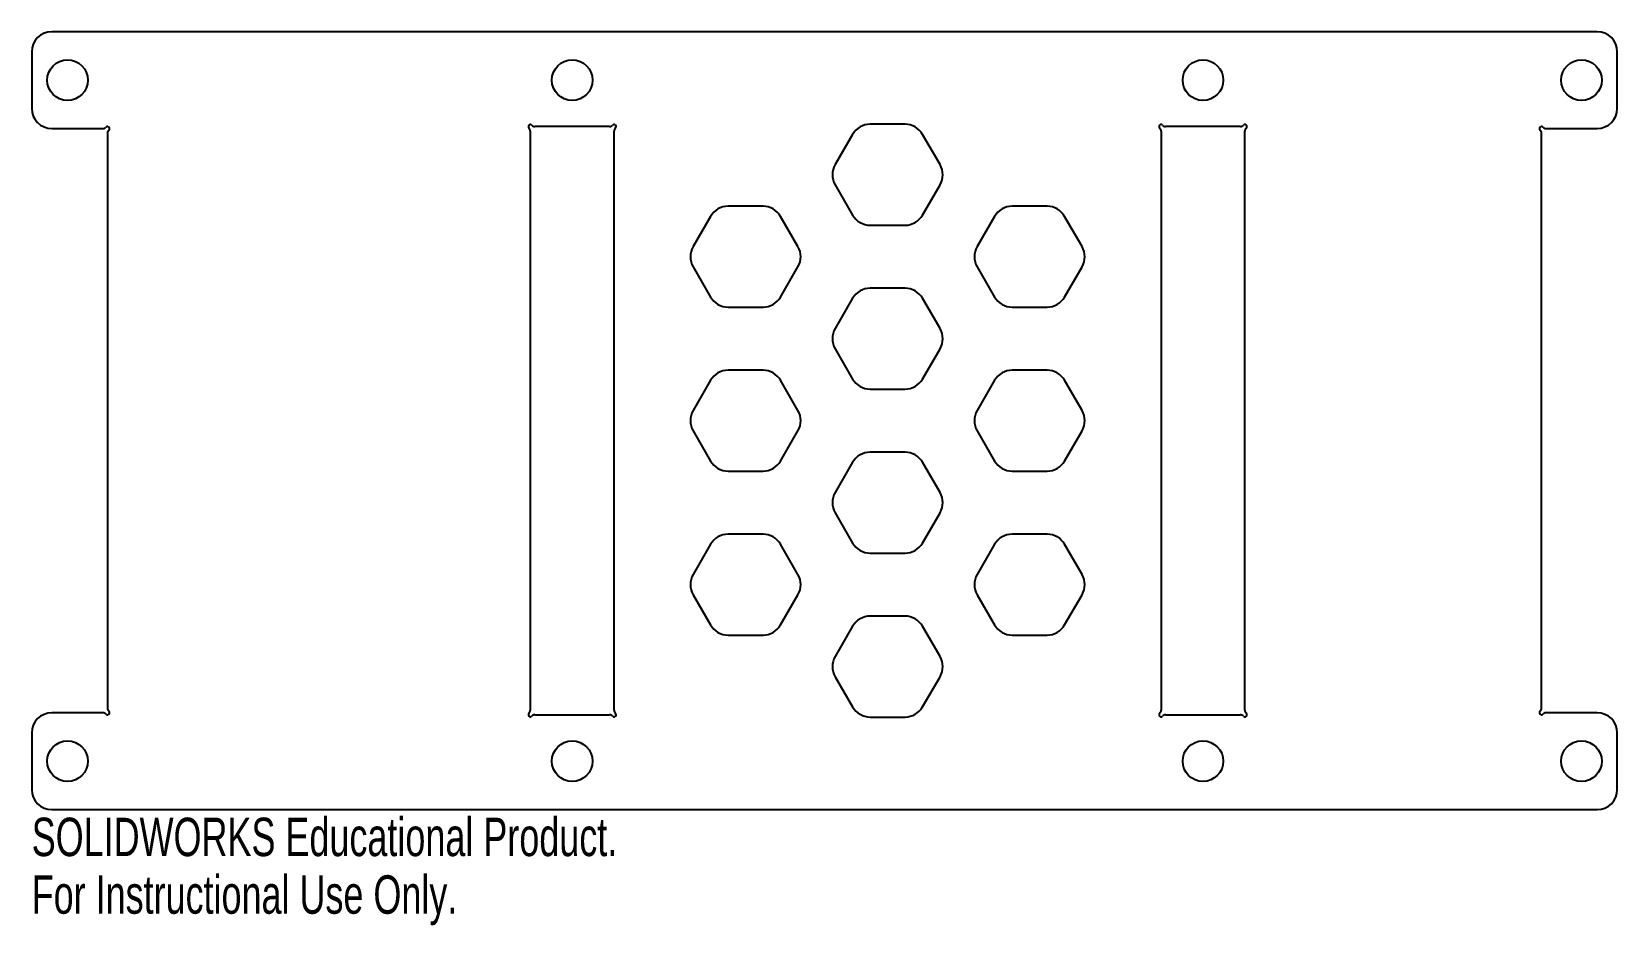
# Model space of a CAD drawing. Header units: inches. Extents: x -3.93 to 3.93, y 2.06 to 6.49.
import ezdxf

# ---------------------------------------------------------------- set-up
doc = ezdxf.new("R2010")
doc.units = ezdxf.units.IN
doc.header["$MEASUREMENT"] = 0
doc.styles.add('SLDTEXTSTYLE0', font='TXT', dxfattribs={"width": 0.7})

msp = doc.modelspace()

# ---------------------------------------------------------------- linework, layer by layer
at = {"color": 7, "linetype": 'Continuous', "lineweight": 25}
for p, q in [((3.8275, 6.49), (-3.8275, 6.49)), ((-3.9275, 6.39), (-3.9275, 6.11)), ((3.9275, 6.11), (3.9275, 6.39)), ((-3.8275, 6.01), (-3.5749, 6.01)), ((-3.5525, 5.9876), (-3.5525, 3.1374)), ((-1.4575, 5.9976), (-1.4575, 3.1274)), ((-1.0649, 6.02), (-1.4351, 6.02)), ((-1.0425, 3.1274), (-1.0425, 5.9976)), ((0.1393, 5.9813), (0.0527, 5.8312)), ((0.3991, 6.0312), (0.2259, 6.0312)), ((0.5723, 5.8312), (0.4857, 5.9813)), ((1.6675, 5.9976), (1.6675, 3.1274)), ((2.0601, 6.02), (1.6899, 6.02)), ((2.0825, 3.1274), (2.0825, 5.9976)), ((3.5525, 3.1374), (3.5525, 5.9876)), ((3.5749, 6.01), (3.8275, 6.01)), ((0.0527, 5.7313), (0.1393, 5.5812)), ((0.4857, 5.5812), (0.5723, 5.7313)), ((-0.3045, 5.625), (-0.4777, 5.625)), ((1.1027, 5.625), (0.9295, 5.625)), ((-0.5644, 5.575), (-0.651, 5.425)), ((-0.1313, 5.425), (-0.2179, 5.575)), ((0.2259, 5.5312), (0.3991, 5.5312)), ((0.8429, 5.575), (0.7563, 5.425)), ((1.276, 5.425), (1.1894, 5.575)), ((-0.651, 5.325), (-0.5644, 5.175)), ((-0.2179, 5.175), (-0.1313, 5.325)), ((0.7563, 5.325), (0.8429, 5.175)), ((1.1894, 5.175), (1.276, 5.325)), ((0.3991, 5.2188), (0.2259, 5.2188)), ((-0.4777, 5.125), (-0.3045, 5.125)), ((0.1393, 5.1688), (0.0527, 5.0187)), ((0.5723, 5.0187), (0.4857, 5.1688)), ((0.9295, 5.125), (1.1027, 5.125)), ((0.0527, 4.9188), (0.1393, 4.7687)), ((0.4857, 4.7687), (0.5723, 4.9188)), ((-0.3045, 4.8125), (-0.4777, 4.8125)), ((1.1027, 4.8125), (0.9295, 4.8125)), ((-0.5644, 4.7625), (-0.651, 4.6125)), ((-0.1313, 4.6125), (-0.2179, 4.7625)), ((0.2259, 4.7188), (0.3991, 4.7188)), ((0.8429, 4.7625), (0.7563, 4.6125)), ((1.276, 4.6125), (1.1894, 4.7625)), ((-0.651, 4.5125), (-0.5644, 4.3625)), ((-0.2179, 4.3625), (-0.1313, 4.5125)), ((0.7563, 4.5125), (0.8429, 4.3625)), ((1.1894, 4.3625), (1.276, 4.5125)), ((0.3991, 4.4062), (0.2259, 4.4062)), ((0.1393, 4.3563), (0.0527, 4.2062)), ((0.5723, 4.2062), (0.4857, 4.3563)), ((-0.4777, 4.3125), (-0.3045, 4.3125)), ((0.9295, 4.3125), (1.1027, 4.3125)), ((0.0527, 4.1063), (0.1393, 3.9562)), ((0.4857, 3.9562), (0.5723, 4.1063)), ((-0.5644, 3.95), (-0.651, 3.8)), ((-0.3045, 4), (-0.4777, 4)), ((-0.1313, 3.8), (-0.2179, 3.95)), ((0.8429, 3.95), (0.7563, 3.8)), ((1.1027, 4), (0.9295, 4)), ((1.276, 3.8), (1.1894, 3.95)), ((0.2259, 3.9062), (0.3991, 3.9062)), ((-0.651, 3.7), (-0.5644, 3.55)), ((-0.2179, 3.55), (-0.1313, 3.7)), ((0.7563, 3.7), (0.8429, 3.55)), ((1.1894, 3.55), (1.276, 3.7)), ((0.1393, 3.5438), (0.0527, 3.3937)), ((0.3991, 3.5938), (0.2259, 3.5938)), ((0.5723, 3.3937), (0.4857, 3.5438)), ((-0.4777, 3.5), (-0.3045, 3.5)), ((0.9295, 3.5), (1.1027, 3.5)), ((0.0527, 3.2938), (0.1393, 3.1437)), ((0.4857, 3.1437), (0.5723, 3.2938)), ((-3.5749, 3.115), (-3.8275, 3.115)), ((-1.4351, 3.105), (-1.0649, 3.105)), ((0.2259, 3.0938), (0.3991, 3.0938)), ((1.6899, 3.105), (2.0601, 3.105)), ((3.8275, 3.115), (3.5749, 3.115)), ((-3.9275, 3.015), (-3.9275, 2.735)), ((3.9275, 2.735), (3.9275, 3.015)), ((-3.8275, 2.635), (3.8275, 2.635))]:
    msp.add_line(p, q, dxfattribs=at)
for centre in [(-3.75, 6.25), (-1.25, 6.25), (1.875, 6.25), (3.75, 6.25), (-3.75, 2.875), (-1.25, 2.875), (1.875, 2.875), (3.75, 2.875)]:
    msp.add_circle(centre, 0.1005, dxfattribs=at)
for centre, radius, start, end in [((-3.8275, 6.39), 0.1, 90, 180), ((3.8275, 6.39), 0.1, 0, 90), ((-3.8275, 6.11), 0.1, 180, 270), ((3.8275, 6.11), 0.1, 270, 0), ((-3.5749, 6.03), 0.02, 270, 318.18969), ((-3.5525, 6.01), 0.01, 311.81031, 138.18969), ((-3.5325, 5.9876), 0.02, 131.81031, 180), ((-1.4575, 6.02), 0.01, 41.81031, 228.18969), ((-1.4775, 5.9976), 0.02, 0, 48.18969), ((-1.4351, 6.04), 0.02, 221.81031, 270), ((-1.0649, 6.04), 0.02, 270, 318.18969), ((-1.0425, 6.02), 0.01, 311.81031, 138.18969), ((-1.0225, 5.9976), 0.02, 131.81031, 180), ((0.2259, 5.9313), 0.1, 90, 150), ((0.3991, 5.9313), 0.1, 30, 90), ((1.6675, 6.02), 0.01, 41.81031, 228.18969), ((1.6475, 5.9976), 0.02, 0, 48.18969), ((1.6899, 6.04), 0.02, 221.81031, 270), ((2.0601, 6.04), 0.02, 270, 318.18969), ((2.0825, 6.02), 0.01, 311.81031, 138.18969), ((2.1025, 5.9976), 0.02, 131.81031, 180), ((3.5525, 6.01), 0.01, 41.81031, 228.18969), ((3.5325, 5.9876), 0.02, 0, 48.18969), ((3.5749, 6.03), 0.02, 221.81031, 270), ((0.1393, 5.7812), 0.1, 150, 210), ((0.4857, 5.7812), 0.1, 330, 30), ((-0.4777, 5.525), 0.1, 90, 150), ((-0.3045, 5.525), 0.1, 30, 90), ((0.2259, 5.6312), 0.1, 210, 270), ((0.3991, 5.6312), 0.1, 270, 330), ((0.9295, 5.525), 0.1, 90, 150), ((1.1027, 5.525), 0.1, 30, 90), ((-0.5644, 5.375), 0.1, 150, 210), ((-0.2179, 5.375), 0.1, 330, 30), ((0.8429, 5.375), 0.1, 150, 210), ((1.1894, 5.375), 0.1, 330, 30), ((0.2259, 5.1188), 0.1, 90, 150), ((0.3991, 5.1188), 0.1, 30, 90), ((-0.4777, 5.225), 0.1, 210, 270), ((-0.3045, 5.225), 0.1, 270, 330), ((0.9295, 5.225), 0.1, 210, 270), ((1.1027, 5.225), 0.1, 270, 330), ((0.1393, 4.9688), 0.1, 150, 210), ((0.4857, 4.9688), 0.1, 330, 30), ((-0.4777, 4.7125), 0.1, 90, 150), ((-0.3045, 4.7125), 0.1, 30, 90), ((0.9295, 4.7125), 0.1, 90, 150), ((1.1027, 4.7125), 0.1, 30, 90), ((0.2259, 4.8187), 0.1, 210, 270), ((0.3991, 4.8187), 0.1, 270, 330), ((-0.5644, 4.5625), 0.1, 150, 210), ((-0.2179, 4.5625), 0.1, 330, 30), ((0.8429, 4.5625), 0.1, 150, 210), ((1.1894, 4.5625), 0.1, 330, 30), ((0.2259, 4.3063), 0.1, 90, 150), ((0.3991, 4.3063), 0.1, 30, 90), ((-0.4777, 4.4125), 0.1, 210, 270), ((-0.3045, 4.4125), 0.1, 270, 330), ((0.9295, 4.4125), 0.1, 210, 270), ((1.1027, 4.4125), 0.1, 270, 330), ((0.1393, 4.1562), 0.1, 150, 210), ((0.4857, 4.1562), 0.1, 330, 30), ((-0.4777, 3.9), 0.1, 90, 150), ((-0.3045, 3.9), 0.1, 30, 90), ((0.2259, 4.0062), 0.1, 210, 270), ((0.3991, 4.0062), 0.1, 270, 330), ((0.9295, 3.9), 0.1, 90, 150), ((1.1027, 3.9), 0.1, 30, 90), ((-0.5644, 3.75), 0.1, 150, 210), ((-0.2179, 3.75), 0.1, 330, 30), ((0.8429, 3.75), 0.1, 150, 210), ((1.1894, 3.75), 0.1, 330, 30), ((-0.4777, 3.6), 0.1, 210, 270), ((-0.3045, 3.6), 0.1, 270, 330), ((0.2259, 3.4937), 0.1, 90, 150), ((0.3991, 3.4937), 0.1, 30, 90), ((0.9295, 3.6), 0.1, 210, 270), ((1.1027, 3.6), 0.1, 270, 330), ((0.1393, 3.3438), 0.1, 150, 210), ((0.4857, 3.3438), 0.1, 330, 30), ((0.2259, 3.1938), 0.1, 210, 270), ((0.3991, 3.1938), 0.1, 270, 330), ((-3.8275, 3.015), 0.1, 90, 180), ((-3.5749, 3.095), 0.02, 41.81031, 90), ((-3.5525, 3.115), 0.01, 221.81031, 48.18969), ((-3.5325, 3.1374), 0.02, 180, 228.18969), ((-1.4575, 3.105), 0.01, 131.81031, 318.18969), ((-1.4775, 3.1274), 0.02, 311.81031, 0), ((-1.4351, 3.085), 0.02, 90, 138.18969), ((-1.0649, 3.085), 0.02, 41.81031, 90), ((-1.0425, 3.105), 0.01, 221.81031, 48.18969), ((-1.0225, 3.1274), 0.02, 180, 228.18969), ((1.6675, 3.105), 0.01, 131.81031, 318.18969), ((1.6475, 3.1274), 0.02, 311.81031, 0), ((1.6899, 3.085), 0.02, 90, 138.18969), ((2.0601, 3.085), 0.02, 41.81031, 90), ((2.0825, 3.105), 0.01, 221.81031, 48.18969), ((2.1025, 3.1274), 0.02, 180, 228.18969), ((3.5525, 3.115), 0.01, 131.81031, 318.18969), ((3.5325, 3.1374), 0.02, 311.81031, 0), ((3.5749, 3.095), 0.02, 90, 138.18969), ((3.8275, 3.015), 0.1, 0, 90), ((-3.8275, 2.735), 0.1, 180, 270), ((3.8275, 2.735), 0.1, 270, 0)]:
    msp.add_arc(centre, radius, start, end, dxfattribs=at)

# ---------------------------------------------------------------- texts
at = {"color": 7, "linetype": 'Continuous', "char_height": 0.1903, "attachment_point": 1, "style": 'SLDTEXTSTYLE0'}
for s, insert in [('SOLIDWORKS Educational Product.', (-3.9275, 2.5949)), ('For Instructional Use Only.', (-3.9275, 2.3094))]:
    msp.add_mtext(s, dxfattribs=dict(at, insert=insert))

doc.saveas('drawing.dxf')
